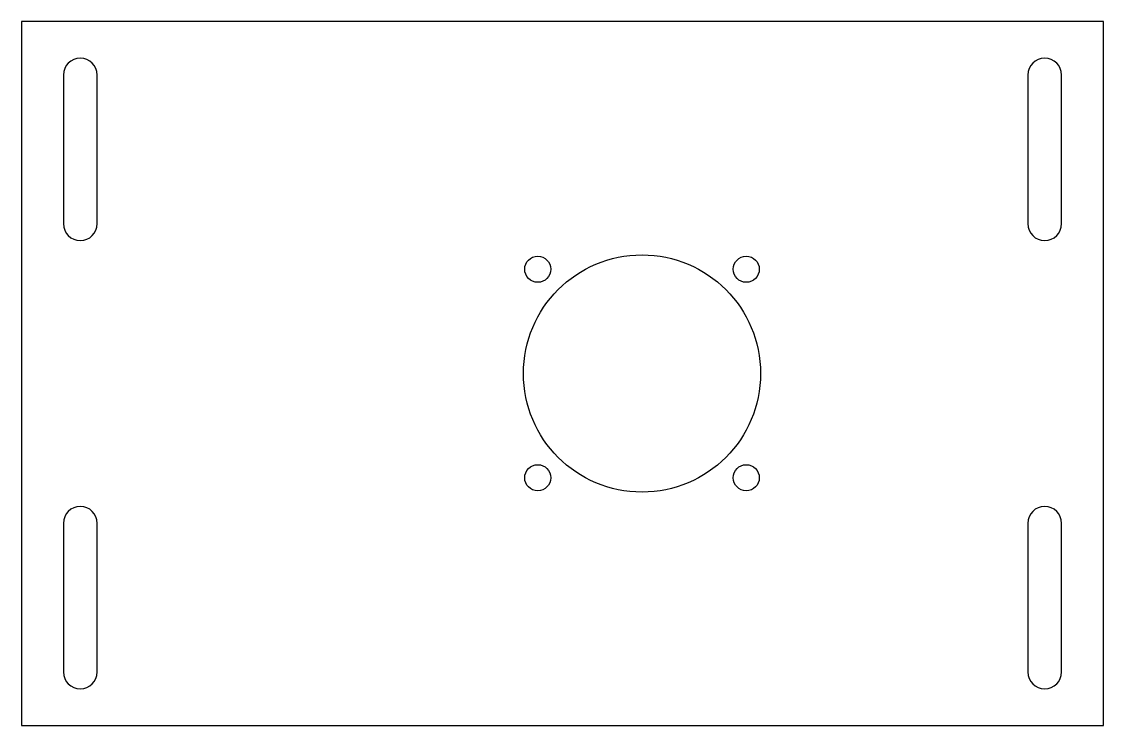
# Model space of a CAD drawing. Extents: x -208 to 208, y -135 to 135.
import ezdxf

# ---------------------------------------------------------------- set-up
doc = ezdxf.new("R2010")
doc.units = 0
doc.layers.get('0').update_dxf_attribs({"linetype": 'CONTINUOUS'})

msp = doc.modelspace()

# ---------------------------------------------------------------- linework, layer by layer
at = {"color": 7, "linetype": 'CONTINUOUS'}
for p, q in [((-207.5, 135), (-207.5, -135)), ((207.5, 135), (-207.5, 135)), ((207.5, -135), (207.5, 135)), ((-191.5, 114.5), (-191.5, 57.5)), ((-178.5, 57.5), (-178.5, 114.5)), ((178.5, 114.5), (178.5, 57.5)), ((191.5, 57.5), (191.5, 114.5)), ((-191.5, -57.5), (-191.5, -114.5)), ((-178.5, -114.5), (-178.5, -57.5)), ((178.5, -57.5), (178.5, -114.5)), ((191.5, -114.5), (191.5, -57.5)), ((-207.5, -135), (207.5, -135))]:
    msp.add_line(p, q, dxfattribs=at)
for centre, radius in [((30.5, 0), 45.5), ((-9.5, 40), 5), ((70.5, 40), 5), ((-9.5, -40), 5), ((70.5, -40), 5)]:
    msp.add_circle(centre, radius, dxfattribs=at)
for centre, start, end in [((-185, 114.5), 0, 180), ((185, 114.5), 0, 180), ((-185, 57.5), 180, 0), ((185, 57.5), 180, 0), ((-185, -57.5), 0, 180), ((185, -57.5), 0, 180), ((-185, -114.5), 180, 0), ((185, -114.5), 180, 0)]:
    msp.add_arc(centre, 6.5, start, end, dxfattribs=at)

doc.saveas('drawing.dxf')
